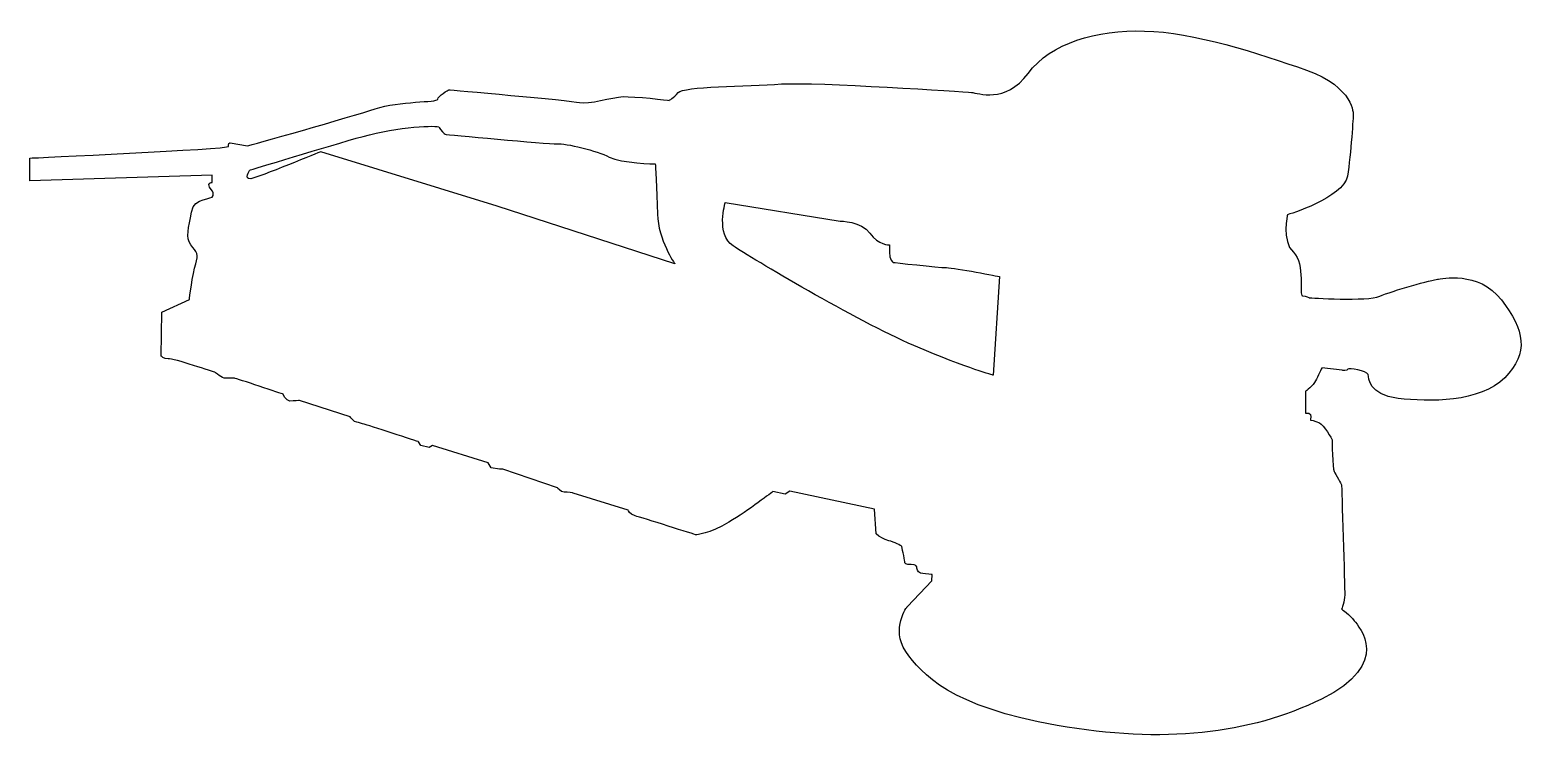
# Model space of a CAD drawing. Header units: centimetres. Extents: x -11.1 to 11.2, y -5.4 to 5.3.
import ezdxf

# ---------------------------------------------------------------- set-up
doc = ezdxf.new("R2010")
doc.units = ezdxf.units.CM
doc.header["$MEASUREMENT"] = 0
doc.layers.add('Camada 1', color=7, linetype='Continuous')

msp = doc.modelspace()

# ---------------------------------------------------------------- linework, layer by layer
at = {"layer": 'Camada 1'}
msp.add_open_spline([(8.59416, 3.99116), (8.59416, 3.99116), (8.60969, 4.40095), (7.90074, 4.6528), (7.90074, 4.6528), (7.19189, 4.90484), (6.20741, 5.21999), (5.49041, 5.23573), (5.49041, 5.23573), (4.77363, 5.25158), (4.09606, 5.06248), (3.75747, 4.6056), (3.75747, 4.6056), (3.41888, 4.14869), (3.00902, 4.31413), (2.91459, 4.32205), (2.91459, 4.32205), (2.82005, 4.32996), (0.60684, 4.47945), (0.08688, 4.44818), (0.08688, 4.44818), (-0.43289, 4.41659), (-1.37817, 4.40868), (-1.44903, 4.32205), (-1.44903, 4.32205), (-1.51991, 4.23543), (-1.58309, 4.20383), (-1.58309, 4.20383), (-1.58309, 4.20383), (-1.58309, 4.20383), (-2.10305, 4.26691), (-2.2686, 4.25908), (-2.2686, 4.25908), (-2.43394, 4.25117), (-2.78065, 4.14097), (-2.91429, 4.17235), (-2.91429, 4.17235), (-3.04835, 4.20384), (-4.86019, 4.36134), (-4.86019, 4.36134), (-4.86019, 4.36134), (-4.86019, 4.36134), (-5.02561, 4.26691), (-5.02561, 4.21958), (-5.02561, 4.21958), (-5.02561, 4.17235), (-5.60052, 4.19593), (-5.95504, 4.07771), (-5.95504, 4.07771), (-6.30948, 3.95971), (-7.85321, 3.52648), (-7.85321, 3.52648), (-7.85321, 3.52648), (-7.85321, 3.52648), (-8.11319, 3.57381), (-8.11319, 3.57381), (-8.11319, 3.57381), (-8.11319, 3.57381), (-8.15259, 3.55796), (-8.13676, 3.51856), (-8.13676, 3.51856), (-8.12135, 3.47922), (-11.09071, 3.34515), (-11.09071, 3.34515), (-11.09071, 3.34515), (-11.09071, 3.34515), (-11.09071, 3.00667), (-11.09071, 3.00667), (-11.09071, 3.00667), (-11.09071, 3.00667), (-8.38122, 3.09322), (-8.38122, 3.09322), (-8.38122, 3.09322), (-8.38122, 3.09322), (-8.38122, 2.98294), (-8.38122, 2.98294), (-8.38122, 2.98294), (-8.38122, 2.98294), (-8.45993, 2.975), (-8.4203, 2.91206), (-8.4203, 2.91206), (-8.38122, 2.84898), (-8.35765, 2.85692), (-8.36537, 2.78601), (-8.36537, 2.78601), (-8.3731, 2.71513), (-8.64892, 2.7781), (-8.68843, 2.54167), (-8.68843, 2.54167), (-8.72761, 2.30545), (-8.78297, 2.16369), (-8.69624, 2.05338), (-8.69624, 2.05338), (-8.60951, 1.94318), (-8.57802, 1.91162), (-8.62536, 1.76985), (-8.62536, 1.76985), (-8.67259, 1.62809), (-8.71979, 1.24195), (-8.71979, 1.24195), (-8.71979, 1.24195), (-8.71979, 1.24195), (-9.12926, 1.05296), (-9.12926, 1.05296), (-9.12926, 1.05296), (-9.12926, 1.05296), (-9.13741, 0.39923), (-9.13741, 0.39923), (-9.13741, 0.39923), (-9.13741, 0.39923), (-9.10571, 0.352), (-9.03483, 0.35994), (-9.03483, 0.35994), (-8.96395, 0.36767), (-8.334, 0.15489), (-8.334, 0.15489), (-8.334, 0.15489), (-8.334, 0.15489), (-8.23134, 0.06837), (-8.18409, 0.06837), (-8.18409, 0.06837), (-8.13676, 0.06837), (-8.07413, 0.06837), (-8.05045, 0.06837), (-8.05045, 0.06837), (-8.02677, 0.06837), (-7.32565, -0.16796), (-7.32565, -0.16796), (-7.32565, -0.16796), (-7.32565, -0.16796), (-7.28604, -0.27043), (-7.22339, -0.27043), (-7.22339, -0.27043), (-7.1601, -0.27043), (-7.08163, -0.26252), (-7.08163, -0.26252), (-7.08163, -0.26252), (-7.08163, -0.26252), (-6.32534, -0.50665), (-6.32534, -0.50665), (-6.32534, -0.50665), (-6.32534, -0.50665), (-6.26988, -0.58536), (-6.2308, -0.58536), (-6.2308, -0.58536), (-6.1913, -0.58536), (-6.1519, -0.61695), (-6.12042, -0.61695), (-6.12042, -0.61695), (-6.08904, -0.61695), (-5.30921, -0.87693), (-5.30921, -0.87693), (-5.30921, -0.87693), (-5.30921, -0.87693), (-5.27751, -0.93207), (-5.27751, -0.93207), (-5.27751, -0.93207), (-5.27751, -0.93207), (-5.15157, -0.96353), (-5.15157, -0.96353), (-5.15157, -0.96353), (-5.15157, -0.96353), (-5.10424, -0.93207), (-5.10424, -0.93207), (-5.10424, -0.93207), (-5.10424, -0.93207), (-4.27718, -1.19205), (-4.27718, -1.19205), (-4.27718, -1.19205), (-4.27718, -1.19205), (-4.22995, -1.26293), (-4.22995, -1.26293), (-4.22995, -1.26293), (-4.22995, -1.26293), (-4.10403, -1.28661), (-4.10403, -1.28661), (-4.10403, -1.28661), (-4.10403, -1.28661), (-4.05679, -1.28662), (-4.05679, -1.28662), (-4.05679, -1.28662), (-4.05679, -1.28662), (-3.24515, -1.56224), (-3.24515, -1.56224), (-3.24515, -1.56224), (-3.24515, -1.56224), (-3.19782, -1.62511), (-3.14278, -1.62511), (-3.14278, -1.62511), (-3.08785, -1.62511), (-3.00882, -1.64106), (-3.00882, -1.64106), (-3.00882, -1.64106), (-3.00882, -1.64106), (-2.18988, -1.893), (-2.18988, -1.893), (-2.18988, -1.893), (-2.18988, -1.893), (-2.18176, -1.95608), (-2.0872, -1.97962), (-2.0872, -1.97962), (-1.99266, -2.0033), (-1.18132, -2.26317), (-1.18132, -2.26317), (-1.18132, -2.26317), (-1.18132, -2.26317), (-0.98452, -2.24753), (-0.69285, -2.07415), (-0.69285, -2.07415), (-0.4016, -1.9009), (-0.03933, -1.61735), (-0.03933, -1.61735), (-0.03933, -1.61735), (-0.03933, -1.61735), (0.14194, -1.65675), (0.14194, -1.65675), (0.14194, -1.65675), (0.14194, -1.65675), (0.21285, -1.60944), (0.21285, -1.60944), (0.21285, -1.60944), (0.21285, -1.60944), (1.47314, -1.87733), (1.47314, -1.87733), (1.47314, -1.87733), (1.47314, -1.87733), (1.49671, -2.24751), (1.49671, -2.24751), (1.49671, -2.24751), (1.49671, -2.24751), (1.53621, -2.27907), (1.53621, -2.27907), (1.53621, -2.27907), (1.53621, -2.27907), (1.60722, -2.334), (1.68581, -2.34987), (1.68581, -2.34987), (1.76481, -2.36572), (1.87488, -2.42858), (1.87488, -2.42858), (1.87488, -2.42858), (1.87488, -2.42858), (1.92211, -2.62548), (1.92211, -2.65697), (1.92211, -2.65697), (1.92211, -2.68856), (1.93796, -2.7042), (2.01665, -2.7042), (2.01665, -2.7042), (2.09565, -2.7042), (2.10338, -2.72785), (2.10338, -2.75934), (2.10338, -2.75934), (2.10338, -2.79101), (2.14278, -2.83824), (2.19008, -2.83824), (2.19008, -2.83824), (2.23741, -2.83824), (2.33184, -2.85398), (2.33184, -2.85398), (2.33184, -2.85398), (2.33184, -2.85398), (2.32369, -2.94852), (2.32369, -2.94852), (2.32369, -2.94852), (2.32369, -2.94852), (1.96155, -3.32661), (1.96155, -3.32661), (1.96155, -3.32661), (1.96155, -3.32661), (1.70927, -3.65739), (1.93787, -3.99619), (1.93787, -3.99619), (2.16647, -4.33499), (2.61534, -4.82325), (4.19059, -5.09887), (4.19059, -5.09887), (5.7661, -5.3747), (7.04997, -5.23293), (8.12148, -4.70514), (8.12148, -4.70514), (9.19257, -4.17738), (8.67271, -3.62612), (8.60964, -3.53931), (8.60964, -3.53931), (8.54691, -3.45269), (8.42057, -3.36617), (8.42057, -3.36617), (8.42057, -3.36617), (8.42057, -3.36617), (8.4678, -3.25565), (8.4678, -3.15339), (8.4678, -3.15339), (8.4678, -3.05092), (8.42057, -1.51501), (8.42057, -1.51501), (8.42057, -1.51501), (8.42057, -1.51501), (8.33413, -1.35737), (8.3105, -1.31787), (8.3105, -1.31787), (8.28693, -1.27869), (8.2788, -0.84535), (8.2788, -0.84535), (8.2788, -0.84535), (8.2788, -0.84535), (8.16069, -0.62487), (8.08981, -0.59331), (8.08981, -0.59331), (8.0189, -0.56182), (7.95604, -0.55402), (7.95604, -0.55402), (7.95604, -0.55402), (7.95604, -0.55402), (7.97972, -0.45948), (7.93239, -0.45155), (7.93239, -0.45155), (7.93239, -0.45155), (7.8852, -0.45154), (7.8852, -0.45154), (7.8852, -0.45154), (7.8852, -0.45154), (7.8852, -0.1287), (7.8852, -0.1287), (7.8852, -0.1287), (7.8852, -0.1287), (8.00342, -0.03416), (8.03477, 0.02891), (8.03477, 0.02891), (8.06618, 0.09196), (8.12923, 0.22581), (8.12923, 0.22581), (8.12923, 0.22581), (8.12923, 0.22581), (8.42871, 0.18652), (8.42871, 0.18652), (8.42871, 0.18652), (8.42871, 0.18652), (8.50732, 0.17861), (8.51512, 0.20216), (8.51512, 0.20216), (8.52327, 0.22584), (8.79867, 0.17861), (8.8146, 0.12355), (8.8146, 0.12355), (8.83045, 0.0683), (8.8146, -0.17593), (9.2636, -0.23089), (9.2636, -0.23089), (9.71257, -0.28624), (10.48457, -0.29418), (10.84684, 0.07632), (10.84684, 0.07632), (11.20908, 0.44639), (11.14632, 0.78519), (10.79961, 1.23416), (10.79961, 1.23416), (10.4529, 1.68313), (9.90159, 1.54137), (9.84653, 1.54137), (9.84653, 1.54137), (9.79118, 1.54137), (9.16126, 1.36801), (8.98767, 1.2892), (8.98767, 1.2892), (8.81463, 1.21059), (7.94024, 1.26552), (7.94024, 1.26552), (7.94024, 1.26552), (7.94024, 1.26552), (7.89304, 1.29711), (7.83798, 1.29711), (7.83798, 1.29711), (7.78252, 1.29711), (7.88521, 1.76976), (7.70394, 1.94312), (7.70394, 1.94312), (7.52257, 2.11626), (7.61721, 2.50229), (7.61721, 2.50229), (7.61721, 2.50229), (7.61721, 2.50229), (8.45231, 2.75436), (8.50737, 3.07739), (8.50737, 3.07739), (8.56238, 3.40032), (8.59416, 3.99116), (8.59416, 3.99116)], degree=3, knots=[0, 0, 0, 0, 0.01020408, 0.01020408, 0.01020408, 0.01020408, 0.02040816, 0.02040816, 0.02040816, 0.02040816, 0.03061224, 0.03061224, 0.03061224, 0.03061224, 0.04081633, 0.04081633, 0.04081633, 0.04081633, 0.05102041, 0.05102041, 0.05102041, 0.05102041, 0.06122449, 0.06122449, 0.06122449, 0.06122449, 0.07142857, 0.07142857, 0.07142857, 0.07142857, 0.08163265, 0.08163265, 0.08163265, 0.08163265, 0.09183673, 0.09183673, 0.09183673, 0.09183673, 0.10204082, 0.10204082, 0.10204082, 0.10204082, 0.1122449, 0.1122449, 0.1122449, 0.1122449, 0.12244898, 0.12244898, 0.12244898, 0.12244898, 0.13265306, 0.13265306, 0.13265306, 0.13265306, 0.14285714, 0.14285714, 0.14285714, 0.14285714, 0.15306122, 0.15306122, 0.15306122, 0.15306122, 0.16326531, 0.16326531, 0.16326531, 0.16326531, 0.17346939, 0.17346939, 0.17346939, 0.17346939, 0.18367347, 0.18367347, 0.18367347, 0.18367347, 0.19387755, 0.19387755, 0.19387755, 0.19387755, 0.20408163, 0.20408163, 0.20408163, 0.20408163, 0.21428571, 0.21428571, 0.21428571, 0.21428571, 0.2244898, 0.2244898, 0.2244898, 0.2244898, 0.23469388, 0.23469388, 0.23469388, 0.23469388, 0.24489796, 0.24489796, 0.24489796, 0.24489796, 0.25510204, 0.25510204, 0.25510204, 0.25510204, 0.26530612, 0.26530612, 0.26530612, 0.26530612, 0.2755102, 0.2755102, 0.2755102, 0.2755102, 0.28571429, 0.28571429, 0.28571429, 0.28571429, 0.29591837, 0.29591837, 0.29591837, 0.29591837, 0.30612245, 0.30612245, 0.30612245, 0.30612245, 0.31632653, 0.31632653, 0.31632653, 0.31632653, 0.32653061, 0.32653061, 0.32653061, 0.32653061, 0.33673469, 0.33673469, 0.33673469, 0.33673469, 0.34693878, 0.34693878, 0.34693878, 0.34693878, 0.35714286, 0.35714286, 0.35714286, 0.35714286, 0.36734694, 0.36734694, 0.36734694, 0.36734694, 0.37755102, 0.37755102, 0.37755102, 0.37755102, 0.3877551, 0.3877551, 0.3877551, 0.3877551, 0.39795918, 0.39795918, 0.39795918, 0.39795918, 0.40816327, 0.40816327, 0.40816327, 0.40816327, 0.41836735, 0.41836735, 0.41836735, 0.41836735, 0.42857143, 0.42857143, 0.42857143, 0.42857143, 0.43877551, 0.43877551, 0.43877551, 0.43877551, 0.44897959, 0.44897959, 0.44897959, 0.44897959, 0.45918367, 0.45918367, 0.45918367, 0.45918367, 0.46938776, 0.46938776, 0.46938776, 0.46938776, 0.47959184, 0.47959184, 0.47959184, 0.47959184, 0.48979592, 0.48979592, 0.48979592, 0.48979592, 0.5, 0.5, 0.5, 0.5, 0.51020408, 0.51020408, 0.51020408, 0.51020408, 0.52040816, 0.52040816, 0.52040816, 0.52040816, 0.53061224, 0.53061224, 0.53061224, 0.53061224, 0.54081633, 0.54081633, 0.54081633, 0.54081633, 0.55102041, 0.55102041, 0.55102041, 0.55102041, 0.56122449, 0.56122449, 0.56122449, 0.56122449, 0.57142857, 0.57142857, 0.57142857, 0.57142857, 0.58163265, 0.58163265, 0.58163265, 0.58163265, 0.59183673, 0.59183673, 0.59183673, 0.59183673, 0.60204082, 0.60204082, 0.60204082, 0.60204082, 0.6122449, 0.6122449, 0.6122449, 0.6122449, 0.62244898, 0.62244898, 0.62244898, 0.62244898, 0.63265306, 0.63265306, 0.63265306, 0.63265306, 0.64285714, 0.64285714, 0.64285714, 0.64285714, 0.65306122, 0.65306122, 0.65306122, 0.65306122, 0.66326531, 0.66326531, 0.66326531, 0.66326531, 0.67346939, 0.67346939, 0.67346939, 0.67346939, 0.68367347, 0.68367347, 0.68367347, 0.68367347, 0.69387755, 0.69387755, 0.69387755, 0.69387755, 0.70408163, 0.70408163, 0.70408163, 0.70408163, 0.71428571, 0.71428571, 0.71428571, 0.71428571, 0.7244898, 0.7244898, 0.7244898, 0.7244898, 0.73469388, 0.73469388, 0.73469388, 0.73469388, 0.74489796, 0.74489796, 0.74489796, 0.74489796, 0.75510204, 0.75510204, 0.75510204, 0.75510204, 0.76530612, 0.76530612, 0.76530612, 0.76530612, 0.7755102, 0.7755102, 0.7755102, 0.7755102, 0.78571429, 0.78571429, 0.78571429, 0.78571429, 0.79591837, 0.79591837, 0.79591837, 0.79591837, 0.80612245, 0.80612245, 0.80612245, 0.80612245, 0.81632653, 0.81632653, 0.81632653, 0.81632653, 0.82653061, 0.82653061, 0.82653061, 0.82653061, 0.83673469, 0.83673469, 0.83673469, 0.83673469, 0.84693878, 0.84693878, 0.84693878, 0.84693878, 0.85714286, 0.85714286, 0.85714286, 0.85714286, 0.86734694, 0.86734694, 0.86734694, 0.86734694, 0.87755102, 0.87755102, 0.87755102, 0.87755102, 0.8877551, 0.8877551, 0.8877551, 0.8877551, 0.89795918, 0.89795918, 0.89795918, 0.89795918, 0.90816327, 0.90816327, 0.90816327, 0.90816327, 0.91836735, 0.91836735, 0.91836735, 0.91836735, 0.92857143, 0.92857143, 0.92857143, 0.92857143, 0.93877551, 0.93877551, 0.93877551, 0.93877551, 0.94897959, 0.94897959, 0.94897959, 0.94897959, 0.95918367, 0.95918367, 0.95918367, 0.95918367, 0.96938776, 0.96938776, 0.96938776, 0.96938776, 0.97959184, 0.97959184, 0.97959184, 0.97959184, 1, 1, 1, 1], dxfattribs=at)
at = {"layer": 'Camada 1', "color": 7}
for points, knots in [([(-1.78815, 3.25853), (-1.78815, 3.25853), (-2.29215, 3.26644), (-2.47345, 3.361), (-2.47345, 3.361), (-2.6544, 3.45564), (-3.11925, 3.56584), (-3.25328, 3.5579), (-3.25328, 3.5579), (-3.38692, 3.55009), (-4.91523, 3.69966), (-4.91523, 3.69966), (-4.91523, 3.69966), (-4.91523, 3.69966), (-4.99394, 3.76271), (-5.00207, 3.80203), (-5.00207, 3.80203), (-5.0098, 3.84143), (-5.62421, 3.80997), (-6.13623, 3.66818), (-6.13623, 3.66818), (-6.64807, 3.52642), (-7.82184, 3.16404), (-7.82184, 3.16404), (-7.82184, 3.16404), (-7.82184, 3.16404), (-7.91638, 3.02228), (-7.80599, 3.03791), (-7.80599, 3.03791), (-7.69592, 3.05386), (-6.76628, 3.43968), (-6.76628, 3.43968), (-6.76628, 3.43968), (-6.76628, 3.43968), (-4.14309, 2.62844), (-4.14309, 2.62844), (-4.14309, 2.62844), (-4.14309, 2.62844), (-1.49636, 1.76979), (-1.49636, 1.76979), (-1.49636, 1.76979), (-1.49636, 1.76979), (-1.74864, 2.13214), (-1.75634, 2.51012), (-1.75634, 2.51012), (-1.76449, 2.88827), (-1.78815, 3.25853), (-1.78815, 3.25853)], [0, 0, 0, 0, 0.07692308, 0.07692308, 0.07692308, 0.07692308, 0.15384615, 0.15384615, 0.15384615, 0.15384615, 0.23076923, 0.23076923, 0.23076923, 0.23076923, 0.30769231, 0.30769231, 0.30769231, 0.30769231, 0.38461538, 0.38461538, 0.38461538, 0.38461538, 0.46153846, 0.46153846, 0.46153846, 0.46153846, 0.53846154, 0.53846154, 0.53846154, 0.53846154, 0.61538462, 0.61538462, 0.61538462, 0.61538462, 0.69230769, 0.69230769, 0.69230769, 0.69230769, 0.76923077, 0.76923077, 0.76923077, 0.76923077, 0.84615385, 0.84615385, 0.84615385, 0.84615385, 1, 1, 1, 1]), ([(3.33218, 1.58086), (3.33218, 1.58086), (2.66273, 1.71471), (2.54449, 1.71471), (2.54449, 1.71471), (2.42638, 1.71471), (1.74891, 1.79353), (1.74891, 1.79353), (1.74891, 1.79353), (1.74891, 1.79353), (1.69388, 1.83282), (1.69388, 1.94323), (1.69388, 1.94323), (1.69388, 2.05343), (1.69388, 2.05343), (1.69388, 2.05343), (1.69388, 2.05343), (1.69388, 2.05343), (1.52846, 2.04552), (1.40223, 2.22679), (1.40223, 2.22679), (1.27629, 2.40784), (0.96128, 2.40784), (0.96128, 2.40784), (0.96128, 2.40784), (0.96128, 2.40784), (-0.7483, 2.68346), (-0.7483, 2.68346), (-0.7483, 2.68346), (-0.7483, 2.68346), (-0.89006, 2.21091), (-0.63008, 2.03777), (-0.63008, 2.03777), (-0.3701, 1.86441), (1.20544, 0.91914), (2.05605, 0.55669), (2.05605, 0.55669), (2.90676, 0.19453), (3.23765, 0.11563), (3.23765, 0.11563), (3.23765, 0.11563), (3.23765, 0.11563), (3.33218, 1.58086), (3.33218, 1.58086)], [0, 0, 0, 0, 0.08333333, 0.08333333, 0.08333333, 0.08333333, 0.16666667, 0.16666667, 0.16666667, 0.16666667, 0.25, 0.25, 0.25, 0.25, 0.33333333, 0.33333333, 0.33333333, 0.33333333, 0.41666667, 0.41666667, 0.41666667, 0.41666667, 0.5, 0.5, 0.5, 0.5, 0.58333333, 0.58333333, 0.58333333, 0.58333333, 0.66666667, 0.66666667, 0.66666667, 0.66666667, 0.75, 0.75, 0.75, 0.75, 0.83333333, 0.83333333, 0.83333333, 0.83333333, 1, 1, 1, 1])]:
    msp.add_open_spline(points, degree=3, knots=knots, dxfattribs=at)

doc.saveas('drawing.dxf')
